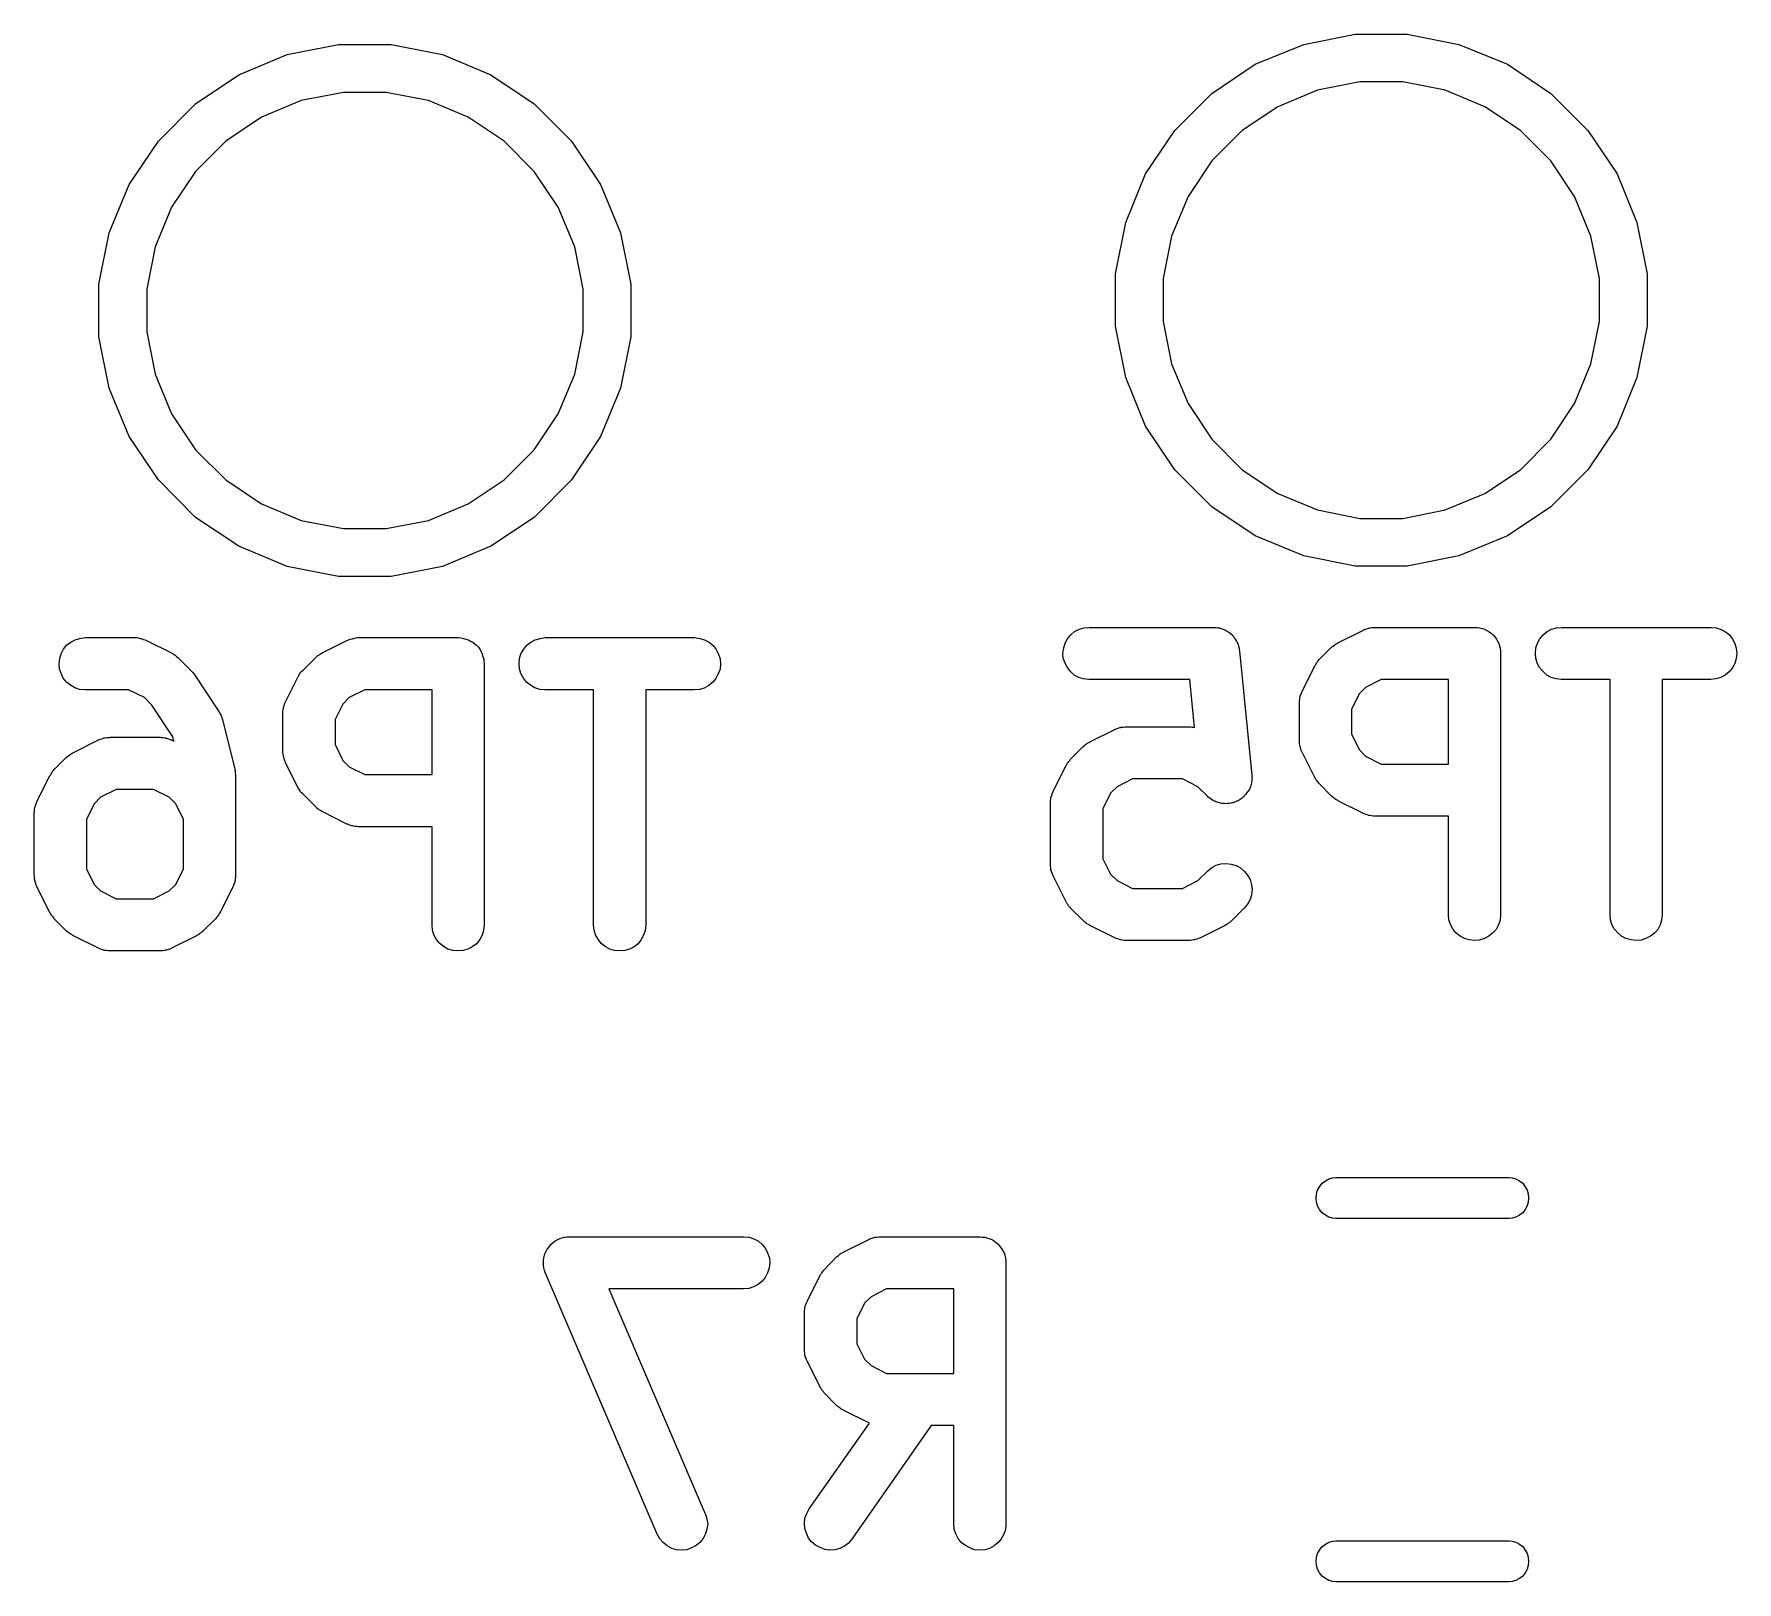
# Model space of a CAD drawing. Extents: x 99.2 to 141.2, y -118.7 to -76.
# Drawn here: x 130.233 to 135.203, y -115.15 to -110.634 of the extents above; entities that cross this region are included whole.
import ezdxf

# ---------------------------------------------------------------- set-up
doc = ezdxf.new("R2010")
doc.units = 0
doc.layers.add('BLACK', color=7, linetype='CONTINUOUS')

msp = doc.modelspace()

# ---------------------------------------------------------------- linework, layer by layer
at = {"layer": 'BLACK', "linetype": 'CONTINUOUS'}
for p, q in [((130.972, -110.694), (131.122, -110.664)), ((131.122, -110.664), (131.275, -110.664)), ((131.275, -110.664), (131.425, -110.694)), ((133.797, -110.722), (133.939, -110.664)), ((133.939, -110.664), (134.089, -110.634)), ((134.089, -110.634), (134.241, -110.634)), ((134.241, -110.634), (134.391, -110.664)), ((134.391, -110.664), (134.533, -110.722)), ((130.831, -110.753), (130.972, -110.694)), ((131.425, -110.694), (131.566, -110.753)), ((133.67, -110.807), (133.797, -110.722)), ((134.533, -110.722), (134.66, -110.807)), ((130.704, -110.838), (130.831, -110.753)), ((131.566, -110.753), (131.693, -110.838)), ((134.102, -110.773), (133.979, -110.798)), ((134.228, -110.773), (134.102, -110.773)), ((134.351, -110.798), (134.228, -110.773)), ((131.013, -110.828), (130.897, -110.876)), ((131.136, -110.804), (131.013, -110.828)), ((131.261, -110.804), (131.136, -110.804)), ((131.384, -110.828), (131.261, -110.804)), ((131.5, -110.876), (131.384, -110.828)), ((133.562, -110.915), (133.67, -110.807)), ((133.979, -110.798), (133.863, -110.846)), ((134.467, -110.846), (134.351, -110.798)), ((134.66, -110.807), (134.768, -110.915)), ((130.596, -110.946), (130.704, -110.838)), ((130.897, -110.876), (130.793, -110.946)), ((131.605, -110.946), (131.5, -110.876)), ((131.693, -110.838), (131.802, -110.946)), ((133.863, -110.846), (133.759, -110.915)), ((134.571, -110.915), (134.467, -110.846)), ((133.477, -111.042), (133.562, -110.915)), ((133.759, -110.915), (133.67, -111.004)), ((134.66, -111.004), (134.571, -110.915)), ((134.768, -110.915), (134.853, -111.042)), ((130.511, -111.073), (130.596, -110.946)), ((130.793, -110.946), (130.704, -111.035)), ((131.693, -111.035), (131.605, -110.946)), ((131.802, -110.946), (131.886, -111.073)), ((133.67, -111.004), (133.601, -111.108)), ((134.729, -111.108), (134.66, -111.004)), ((130.452, -111.214), (130.511, -111.073)), ((130.704, -111.035), (130.634, -111.139)), ((131.763, -111.139), (131.693, -111.035)), ((131.886, -111.073), (131.945, -111.214)), ((133.419, -111.184), (133.477, -111.042)), ((134.853, -111.042), (134.911, -111.184)), ((133.601, -111.108), (133.553, -111.224)), ((134.777, -111.224), (134.729, -111.108)), ((130.634, -111.139), (130.586, -111.255)), ((131.811, -111.255), (131.763, -111.139)), ((130.422, -111.364), (130.452, -111.214)), ((131.945, -111.214), (131.975, -111.364)), ((133.389, -111.334), (133.419, -111.184)), ((133.553, -111.224), (133.528, -111.347)), ((134.802, -111.347), (134.777, -111.224)), ((134.911, -111.184), (134.941, -111.334)), ((130.586, -111.255), (130.562, -111.378)), ((131.836, -111.378), (131.811, -111.255)), ((130.422, -111.517), (130.422, -111.364)), ((131.975, -111.364), (131.975, -111.517)), ((133.389, -111.486), (133.389, -111.334)), ((133.528, -111.347), (133.528, -111.473)), ((134.802, -111.473), (134.802, -111.347)), ((134.941, -111.334), (134.941, -111.486)), ((130.562, -111.378), (130.562, -111.503)), ((131.836, -111.503), (131.836, -111.378)), ((133.528, -111.473), (133.553, -111.596)), ((134.777, -111.596), (134.802, -111.473)), ((130.452, -111.667), (130.422, -111.517)), ((130.562, -111.503), (130.586, -111.626)), ((131.811, -111.626), (131.836, -111.503)), ((131.975, -111.517), (131.945, -111.667)), ((133.419, -111.636), (133.389, -111.486)), ((134.941, -111.486), (134.911, -111.636)), ((130.586, -111.626), (130.634, -111.742)), ((131.763, -111.742), (131.811, -111.626)), ((133.553, -111.596), (133.601, -111.712)), ((134.729, -111.712), (134.777, -111.596)), ((130.511, -111.808), (130.452, -111.667)), ((131.945, -111.667), (131.886, -111.808)), ((133.477, -111.778), (133.419, -111.636)), ((134.911, -111.636), (134.853, -111.778)), ((133.601, -111.712), (133.67, -111.816)), ((134.66, -111.816), (134.729, -111.712)), ((130.634, -111.742), (130.704, -111.847)), ((131.693, -111.847), (131.763, -111.742)), ((130.596, -111.935), (130.511, -111.808)), ((131.886, -111.808), (131.802, -111.935)), ((133.562, -111.905), (133.477, -111.778)), ((133.67, -111.816), (133.759, -111.905)), ((134.571, -111.905), (134.66, -111.816)), ((134.853, -111.778), (134.768, -111.905)), ((130.704, -111.847), (130.793, -111.935)), ((131.605, -111.935), (131.693, -111.847)), ((133.67, -112.013), (133.562, -111.905)), ((133.759, -111.905), (133.863, -111.974)), ((134.467, -111.974), (134.571, -111.905)), ((134.768, -111.905), (134.66, -112.013)), ((130.704, -112.044), (130.596, -111.935)), ((130.793, -111.935), (130.897, -112.005)), ((131.5, -112.005), (131.605, -111.935)), ((131.802, -111.935), (131.693, -112.044)), ((133.863, -111.974), (133.979, -112.022)), ((134.351, -112.022), (134.467, -111.974)), ((130.897, -112.005), (131.013, -112.053)), ((131.384, -112.053), (131.5, -112.005)), ((133.797, -112.098), (133.67, -112.013)), ((133.979, -112.022), (134.102, -112.047)), ((134.228, -112.047), (134.351, -112.022)), ((134.66, -112.013), (134.533, -112.098)), ((130.831, -112.128), (130.704, -112.044)), ((131.013, -112.053), (131.136, -112.077)), ((131.261, -112.077), (131.384, -112.053)), ((131.693, -112.044), (131.566, -112.128)), ((134.102, -112.047), (134.228, -112.047)), ((131.136, -112.077), (131.261, -112.077)), ((133.939, -112.156), (133.797, -112.098)), ((134.533, -112.098), (134.391, -112.156)), ((130.972, -112.187), (130.831, -112.128)), ((131.566, -112.128), (131.425, -112.187)), ((134.089, -112.186), (133.939, -112.156)), ((134.391, -112.156), (134.241, -112.186)), ((131.122, -112.217), (130.972, -112.187)), ((131.275, -112.217), (131.122, -112.217)), ((131.425, -112.187), (131.275, -112.217)), ((134.241, -112.186), (134.089, -112.186)), ((133.27, -112.377), (133.283, -112.37)), ((133.283, -112.37), (133.297, -112.366)), ((133.297, -112.366), (133.312, -112.365)), ((133.312, -112.365), (133.675, -112.365)), ((133.675, -112.365), (133.676, -112.365)), ((133.676, -112.365), (133.68, -112.365)), ((133.68, -112.365), (133.683, -112.365)), ((133.683, -112.365), (133.687, -112.366)), ((133.687, -112.366), (133.691, -112.366)), ((133.691, -112.366), (133.694, -112.367)), ((133.694, -112.367), (133.698, -112.368)), ((133.698, -112.368), (133.701, -112.369)), ((133.701, -112.369), (133.705, -112.371)), ((133.705, -112.371), (133.708, -112.372)), ((134.114, -112.372), (134.116, -112.371)), ((134.116, -112.371), (134.118, -112.37)), ((134.118, -112.37), (134.123, -112.369)), ((134.123, -112.369), (134.128, -112.367)), ((134.128, -112.367), (134.13, -112.367)), ((134.13, -112.367), (134.132, -112.366)), ((134.132, -112.366), (134.137, -112.365)), ((134.137, -112.365), (134.142, -112.365)), ((134.142, -112.365), (134.145, -112.365)), ((134.145, -112.365), (134.147, -112.365)), ((134.147, -112.365), (134.437, -112.365)), ((134.437, -112.365), (134.438, -112.365)), ((134.438, -112.365), (134.438, -112.365)), ((134.438, -112.365), (134.438, -112.365)), ((134.438, -112.365), (134.438, -112.365)), ((134.438, -112.365), (134.445, -112.365)), ((134.445, -112.365), (134.452, -112.366)), ((134.452, -112.366), (134.453, -112.366)), ((134.453, -112.366), (134.453, -112.366)), ((134.453, -112.366), (134.46, -112.368)), ((134.46, -112.368), (134.467, -112.37)), ((134.467, -112.37), (134.467, -112.371)), ((134.467, -112.371), (134.467, -112.371)), ((134.467, -112.371), (134.473, -112.374)), ((134.649, -112.377), (134.662, -112.37)), ((134.662, -112.37), (134.676, -112.366)), ((134.676, -112.366), (134.691, -112.365)), ((134.691, -112.365), (135.127, -112.365)), ((135.127, -112.365), (135.128, -112.365)), ((135.128, -112.365), (135.142, -112.366)), ((135.142, -112.366), (135.157, -112.371)), ((135.157, -112.371), (135.17, -112.378)), ((130.319, -112.429), (130.328, -112.417)), ((130.328, -112.417), (130.34, -112.408)), ((130.34, -112.408), (130.353, -112.401)), ((130.353, -112.401), (130.367, -112.397)), ((130.367, -112.397), (130.382, -112.395)), ((130.382, -112.395), (130.527, -112.395)), ((130.527, -112.395), (130.528, -112.395)), ((130.528, -112.395), (130.531, -112.395)), ((130.531, -112.395), (130.533, -112.395)), ((130.533, -112.395), (130.538, -112.396)), ((130.538, -112.396), (130.543, -112.397)), ((130.543, -112.397), (130.545, -112.397)), ((130.545, -112.397), (130.548, -112.398)), ((130.548, -112.398), (130.552, -112.4)), ((130.552, -112.4), (130.557, -112.401)), ((130.557, -112.401), (130.559, -112.402)), ((130.559, -112.402), (130.561, -112.403)), ((130.561, -112.403), (130.634, -112.439)), ((131.074, -112.439), (131.146, -112.403)), ((131.146, -112.403), (131.147, -112.403)), ((131.147, -112.403), (131.149, -112.402)), ((131.149, -112.402), (131.151, -112.401)), ((131.151, -112.401), (131.156, -112.399)), ((131.156, -112.399), (131.161, -112.398)), ((131.161, -112.398), (131.164, -112.397)), ((131.164, -112.397), (131.166, -112.397)), ((131.166, -112.397), (131.171, -112.396)), ((131.171, -112.396), (131.176, -112.395)), ((131.176, -112.395), (131.178, -112.395)), ((131.178, -112.395), (131.18, -112.395)), ((131.18, -112.395), (131.471, -112.395)), ((131.471, -112.395), (131.471, -112.395)), ((131.471, -112.395), (131.471, -112.395)), ((131.471, -112.395), (131.472, -112.395)), ((131.471, -112.395), (131.471, -112.395)), ((131.472, -112.395), (131.479, -112.396)), ((131.479, -112.396), (131.486, -112.397)), ((131.486, -112.397), (131.486, -112.397)), ((131.486, -112.397), (131.487, -112.397)), ((131.487, -112.397), (131.493, -112.399)), ((131.493, -112.399), (131.5, -112.401)), ((131.5, -112.401), (131.501, -112.401)), ((131.501, -112.401), (131.501, -112.401)), ((131.501, -112.401), (131.507, -112.405)), ((131.507, -112.405), (131.513, -112.408)), ((131.513, -112.408), (131.514, -112.408)), ((131.514, -112.408), (131.514, -112.408)), ((131.514, -112.408), (131.519, -112.413)), ((131.519, -112.413), (131.525, -112.418)), ((131.525, -112.418), (131.525, -112.418)), ((131.525, -112.418), (131.525, -112.418)), ((131.525, -112.418), (131.53, -112.423)), ((131.662, -112.429), (131.671, -112.417)), ((131.671, -112.417), (131.683, -112.408)), ((131.683, -112.408), (131.696, -112.401)), ((131.696, -112.401), (131.71, -112.397)), ((131.71, -112.397), (131.725, -112.395)), ((131.725, -112.395), (132.16, -112.395)), ((132.16, -112.395), (132.161, -112.395)), ((132.161, -112.395), (132.176, -112.397)), ((132.176, -112.397), (132.19, -112.401)), ((132.19, -112.401), (132.203, -112.408)), ((132.203, -112.408), (132.215, -112.418)), ((132.215, -112.418), (132.224, -112.43)), ((133.238, -112.425), (133.242, -112.411)), ((133.242, -112.411), (133.249, -112.398)), ((133.249, -112.398), (133.259, -112.387)), ((133.259, -112.387), (133.27, -112.377)), ((133.708, -112.372), (133.711, -112.374)), ((133.711, -112.374), (133.715, -112.376)), ((133.715, -112.376), (133.718, -112.378)), ((133.718, -112.378), (133.721, -112.38)), ((133.721, -112.38), (133.724, -112.382)), ((133.724, -112.382), (133.726, -112.385)), ((133.726, -112.385), (133.73, -112.387)), ((133.73, -112.387), (133.732, -112.39)), ((133.732, -112.39), (133.734, -112.392)), ((133.734, -112.392), (133.736, -112.396)), ((133.736, -112.396), (133.739, -112.399)), ((133.739, -112.399), (133.74, -112.402)), ((133.74, -112.402), (133.742, -112.405)), ((133.742, -112.405), (133.744, -112.409)), ((133.744, -112.409), (133.746, -112.412)), ((133.746, -112.412), (133.747, -112.415)), ((133.747, -112.415), (133.748, -112.419)), ((133.748, -112.419), (133.749, -112.423)), ((134.021, -112.422), (134.025, -112.42)), ((134.025, -112.42), (134.028, -112.417)), ((134.028, -112.417), (134.03, -112.415)), ((134.03, -112.415), (134.033, -112.413)), ((134.033, -112.413), (134.037, -112.411)), ((134.037, -112.411), (134.04, -112.409)), ((134.04, -112.409), (134.113, -112.373)), ((134.113, -112.373), (134.114, -112.372)), ((134.473, -112.374), (134.48, -112.378)), ((134.48, -112.378), (134.48, -112.378)), ((134.48, -112.378), (134.48, -112.378)), ((134.48, -112.378), (134.486, -112.382)), ((134.486, -112.382), (134.491, -112.387)), ((134.491, -112.387), (134.491, -112.387)), ((134.491, -112.387), (134.492, -112.387)), ((134.492, -112.387), (134.496, -112.393)), ((134.496, -112.393), (134.501, -112.399)), ((134.501, -112.399), (134.501, -112.399)), ((134.501, -112.399), (134.501, -112.399)), ((134.501, -112.399), (134.504, -112.405)), ((134.504, -112.405), (134.508, -112.412)), ((134.508, -112.412), (134.508, -112.412)), ((134.508, -112.412), (134.508, -112.412)), ((134.508, -112.412), (134.51, -112.419)), ((134.51, -112.419), (134.512, -112.426)), ((134.616, -112.425), (134.621, -112.411)), ((134.621, -112.411), (134.628, -112.398)), ((134.628, -112.398), (134.637, -112.387)), ((134.637, -112.387), (134.649, -112.377)), ((135.17, -112.378), (135.181, -112.387)), ((135.181, -112.387), (135.19, -112.399)), ((135.19, -112.399), (135.197, -112.412)), ((135.197, -112.412), (135.201, -112.426)), ((130.306, -112.471), (130.308, -112.456)), ((130.307, -112.486), (130.306, -112.471)), ((130.308, -112.456), (130.312, -112.442)), ((130.312, -112.442), (130.319, -112.429)), ((130.634, -112.439), (130.635, -112.44)), ((130.635, -112.44), (130.639, -112.442)), ((130.639, -112.442), (130.642, -112.444)), ((130.642, -112.444), (130.645, -112.446)), ((130.645, -112.446), (130.647, -112.448)), ((130.647, -112.448), (130.65, -112.451)), ((130.65, -112.451), (130.654, -112.454)), ((130.654, -112.454), (130.69, -112.49)), ((131.018, -112.49), (131.054, -112.454)), ((131.054, -112.454), (131.055, -112.453)), ((131.055, -112.453), (131.058, -112.45)), ((131.058, -112.45), (131.061, -112.447)), ((131.061, -112.447), (131.064, -112.446)), ((131.064, -112.446), (131.066, -112.444)), ((131.066, -112.444), (131.07, -112.442)), ((131.07, -112.442), (131.074, -112.439)), ((131.53, -112.423), (131.534, -112.429)), ((131.534, -112.429), (131.534, -112.429)), ((131.534, -112.429), (131.535, -112.43)), ((131.535, -112.43), (131.538, -112.436)), ((131.538, -112.436), (131.541, -112.442)), ((131.541, -112.442), (131.541, -112.443)), ((131.541, -112.443), (131.541, -112.443)), ((131.541, -112.443), (131.543, -112.45)), ((131.543, -112.45), (131.545, -112.456)), ((131.545, -112.456), (131.546, -112.457)), ((131.546, -112.457), (131.546, -112.457)), ((131.546, -112.457), (131.546, -112.464)), ((131.546, -112.464), (131.547, -112.471)), ((131.547, -112.471), (131.547, -113.233)), ((131.649, -112.471), (131.65, -112.456)), ((131.65, -112.486), (131.649, -112.471)), ((131.65, -112.456), (131.654, -112.442)), ((131.654, -112.442), (131.662, -112.429)), ((132.224, -112.43), (132.231, -112.443)), ((132.231, -112.443), (132.235, -112.457)), ((132.235, -112.457), (132.236, -112.472)), ((133.236, -112.44), (133.238, -112.425)), ((133.237, -112.455), (133.236, -112.44)), ((133.242, -112.469), (133.237, -112.455)), ((133.249, -112.482), (133.242, -112.469)), ((133.749, -112.423), (133.75, -112.426)), ((133.75, -112.426), (133.75, -112.43)), ((133.75, -112.43), (133.751, -112.433)), ((133.751, -112.433), (133.787, -112.796)), ((133.973, -112.475), (133.975, -112.471)), ((133.975, -112.471), (133.977, -112.468)), ((133.977, -112.468), (133.978, -112.466)), ((133.978, -112.466), (133.981, -112.463)), ((133.981, -112.463), (133.984, -112.459)), ((133.984, -112.459), (134.02, -112.423)), ((134.02, -112.423), (134.021, -112.422)), ((134.512, -112.426), (134.512, -112.426)), ((134.512, -112.426), (134.512, -112.426)), ((134.512, -112.426), (134.513, -112.434)), ((134.513, -112.434), (134.513, -112.441)), ((134.513, -112.441), (134.513, -113.203)), ((134.615, -112.44), (134.616, -112.425)), ((134.616, -112.455), (134.615, -112.44)), ((134.62, -112.469), (134.616, -112.455)), ((134.627, -112.482), (134.62, -112.469)), ((135.197, -112.47), (135.19, -112.483)), ((135.201, -112.456), (135.197, -112.47)), ((135.201, -112.426), (135.203, -112.441)), ((135.203, -112.441), (135.201, -112.456)), ((130.312, -112.5), (130.307, -112.486)), ((130.318, -112.513), (130.312, -112.5)), ((130.328, -112.525), (130.318, -112.513)), ((130.69, -112.49), (130.69, -112.49)), ((130.69, -112.49), (130.69, -112.49)), ((130.69, -112.49), (130.69, -112.49)), ((130.69, -112.49), (130.691, -112.491)), ((130.691, -112.491), (130.695, -112.496)), ((130.695, -112.496), (130.7, -112.502)), ((130.7, -112.502), (130.772, -112.61)), ((130.967, -112.582), (131.003, -112.51)), ((131.003, -112.51), (131.004, -112.509)), ((131.004, -112.509), (131.006, -112.505)), ((131.006, -112.505), (131.008, -112.501)), ((131.008, -112.501), (131.01, -112.499)), ((131.01, -112.499), (131.012, -112.496)), ((131.012, -112.496), (131.015, -112.493)), ((131.015, -112.493), (131.018, -112.49)), ((131.654, -112.5), (131.65, -112.486)), ((131.661, -112.513), (131.654, -112.5)), ((131.67, -112.525), (131.661, -112.513)), ((132.223, -112.514), (132.214, -112.525)), ((132.23, -112.501), (132.223, -112.514)), ((132.235, -112.487), (132.23, -112.501)), ((132.236, -112.472), (132.235, -112.487)), ((133.258, -112.494), (133.249, -112.482)), ((133.269, -112.504), (133.258, -112.494)), ((133.282, -112.511), (133.269, -112.504)), ((133.296, -112.515), (133.282, -112.511)), ((133.311, -112.517), (133.296, -112.515)), ((133.312, -112.517), (133.311, -112.517)), ((133.606, -112.517), (133.312, -112.517)), ((133.62, -112.657), (133.606, -112.517)), ((133.934, -112.552), (133.97, -112.479)), ((133.97, -112.478), (133.973, -112.475)), ((133.97, -112.479), (133.97, -112.478)), ((134.165, -112.517), (134.119, -112.54)), ((134.361, -112.517), (134.165, -112.517)), ((134.361, -112.764), (134.361, -112.517)), ((134.637, -112.494), (134.627, -112.482)), ((134.648, -112.504), (134.637, -112.494)), ((134.661, -112.511), (134.648, -112.504)), ((134.675, -112.515), (134.661, -112.511)), ((134.69, -112.517), (134.675, -112.515)), ((134.691, -112.517), (134.69, -112.517)), ((134.833, -112.517), (134.691, -112.517)), ((134.833, -113.203), (134.833, -112.517)), ((135.127, -112.517), (134.985, -112.517)), ((134.985, -112.517), (134.985, -113.203)), ((135.141, -112.515), (135.127, -112.517)), ((135.156, -112.511), (135.141, -112.515)), ((135.169, -112.504), (135.156, -112.511)), ((135.18, -112.495), (135.169, -112.504)), ((135.19, -112.483), (135.18, -112.495)), ((130.339, -112.534), (130.328, -112.525)), ((130.352, -112.541), (130.339, -112.534)), ((130.366, -112.546), (130.352, -112.541)), ((130.381, -112.547), (130.366, -112.546)), ((130.382, -112.547), (130.381, -112.547)), ((130.509, -112.547), (130.382, -112.547)), ((130.555, -112.57), (130.509, -112.547)), ((130.577, -112.592), (130.555, -112.57)), ((131.153, -112.57), (131.134, -112.589)), ((131.198, -112.547), (131.153, -112.57)), ((131.395, -112.547), (131.198, -112.547)), ((131.395, -112.794), (131.395, -112.547)), ((131.682, -112.534), (131.67, -112.525)), ((131.695, -112.541), (131.682, -112.534)), ((131.709, -112.546), (131.695, -112.541)), ((131.724, -112.547), (131.709, -112.546)), ((131.725, -112.547), (131.724, -112.547)), ((131.866, -112.547), (131.725, -112.547)), ((131.866, -113.233), (131.866, -112.547)), ((132.16, -112.547), (132.019, -112.547)), ((132.019, -112.547), (132.019, -113.233)), ((132.175, -112.546), (132.16, -112.547)), ((132.189, -112.542), (132.175, -112.546)), ((132.202, -112.535), (132.189, -112.542)), ((132.214, -112.525), (132.202, -112.535)), ((133.927, -112.57), (133.928, -112.568)), ((133.927, -112.575), (133.927, -112.57)), ((133.928, -112.566), (133.93, -112.561)), ((133.928, -112.568), (133.928, -112.566)), ((133.93, -112.561), (133.932, -112.556)), ((133.932, -112.556), (133.933, -112.554)), ((133.933, -112.554), (133.934, -112.552)), ((134.101, -112.558), (134.078, -112.604)), ((134.119, -112.54), (134.101, -112.558)), ((130.638, -112.684), (130.577, -112.592)), ((130.772, -112.61), (130.773, -112.611)), ((130.773, -112.611), (130.775, -112.616)), ((130.775, -112.616), (130.778, -112.62)), ((130.778, -112.62), (130.778, -112.622)), ((130.959, -112.611), (130.96, -112.606)), ((130.959, -112.613), (130.959, -112.611)), ((130.959, -112.615), (130.959, -112.613)), ((130.959, -112.616), (130.959, -112.615)), ((130.959, -112.725), (130.959, -112.616)), ((130.96, -112.606), (130.961, -112.601)), ((130.961, -112.598), (130.962, -112.596)), ((130.961, -112.601), (130.961, -112.598)), ((130.962, -112.596), (130.964, -112.591)), ((130.964, -112.591), (130.965, -112.586)), ((130.965, -112.586), (130.966, -112.584)), ((130.966, -112.584), (130.967, -112.582)), ((131.134, -112.589), (131.112, -112.634)), ((133.926, -112.58), (133.927, -112.575)), ((133.926, -112.583), (133.926, -112.58)), ((133.926, -112.585), (133.926, -112.583)), ((133.926, -112.586), (133.926, -112.585)), ((133.926, -112.695), (133.926, -112.586)), ((134.078, -112.604), (134.078, -112.677)), ((130.778, -112.622), (130.78, -112.625)), ((130.78, -112.625), (130.781, -112.629)), ((130.781, -112.629), (130.783, -112.634)), ((130.783, -112.634), (130.819, -112.779)), ((131.112, -112.634), (131.112, -112.707)), ((133.314, -112.699), (133.387, -112.663)), ((133.387, -112.663), (133.388, -112.662)), ((133.388, -112.662), (133.39, -112.662)), ((133.39, -112.662), (133.392, -112.661)), ((133.392, -112.661), (133.397, -112.659)), ((133.397, -112.659), (133.402, -112.657)), ((133.402, -112.657), (133.404, -112.657)), ((133.404, -112.657), (133.406, -112.656)), ((133.406, -112.656), (133.412, -112.656)), ((133.412, -112.656), (133.417, -112.655)), ((133.417, -112.655), (133.419, -112.655)), ((133.419, -112.655), (133.421, -112.655)), ((133.421, -112.655), (133.603, -112.655)), ((133.603, -112.655), (133.604, -112.655)), ((133.604, -112.655), (133.606, -112.655)), ((133.606, -112.655), (133.608, -112.655)), ((133.608, -112.655), (133.613, -112.656)), ((133.613, -112.656), (133.618, -112.656)), ((133.618, -112.656), (133.62, -112.657)), ((130.348, -112.73), (130.421, -112.693)), ((130.421, -112.693), (130.422, -112.693)), ((130.422, -112.693), (130.424, -112.692)), ((130.424, -112.692), (130.426, -112.691)), ((130.426, -112.691), (130.431, -112.69)), ((130.431, -112.69), (130.436, -112.688)), ((130.436, -112.688), (130.438, -112.687)), ((130.438, -112.687), (130.44, -112.687)), ((130.44, -112.687), (130.445, -112.686)), ((130.445, -112.686), (130.45, -112.686)), ((130.45, -112.686), (130.453, -112.686)), ((130.453, -112.686), (130.455, -112.685)), ((130.455, -112.685), (130.6, -112.685)), ((130.6, -112.685), (130.601, -112.685)), ((130.601, -112.685), (130.603, -112.686)), ((130.603, -112.686), (130.605, -112.686)), ((130.605, -112.686), (130.611, -112.686)), ((130.611, -112.686), (130.616, -112.687)), ((130.616, -112.687), (130.618, -112.688)), ((130.618, -112.688), (130.62, -112.688)), ((130.62, -112.688), (130.625, -112.69)), ((130.625, -112.69), (130.63, -112.692)), ((130.63, -112.692), (130.632, -112.693)), ((130.632, -112.693), (130.634, -112.693)), ((130.634, -112.693), (130.641, -112.697)), ((130.641, -112.697), (130.638, -112.684)), ((131.112, -112.707), (131.134, -112.753)), ((133.258, -112.75), (133.295, -112.713)), ((133.295, -112.713), (133.299, -112.71)), ((133.295, -112.713), (133.295, -112.713)), ((133.299, -112.71), (133.302, -112.707)), ((133.302, -112.707), (133.305, -112.705)), ((133.305, -112.705), (133.307, -112.703)), ((133.307, -112.703), (133.311, -112.701)), ((133.311, -112.701), (133.314, -112.699)), ((133.926, -112.697), (133.926, -112.695)), ((133.926, -112.699), (133.926, -112.697)), ((133.926, -112.704), (133.926, -112.699)), ((133.927, -112.71), (133.926, -112.704)), ((133.928, -112.712), (133.927, -112.71)), ((133.928, -112.714), (133.928, -112.712)), ((133.93, -112.719), (133.928, -112.714)), ((133.931, -112.724), (133.93, -112.719)), ((134.078, -112.677), (134.101, -112.722)), ((130.292, -112.78), (130.328, -112.744)), ((130.328, -112.744), (130.329, -112.743)), ((130.329, -112.743), (130.332, -112.741)), ((130.332, -112.741), (130.336, -112.738)), ((130.336, -112.738), (130.338, -112.736)), ((130.338, -112.736), (130.341, -112.734)), ((130.341, -112.734), (130.344, -112.732)), ((130.344, -112.732), (130.348, -112.73)), ((130.959, -112.728), (130.959, -112.725)), ((130.959, -112.73), (130.959, -112.728)), ((130.96, -112.735), (130.959, -112.73)), ((130.961, -112.74), (130.96, -112.735)), ((130.961, -112.742), (130.961, -112.74)), ((130.962, -112.744), (130.961, -112.742)), ((130.963, -112.749), (130.962, -112.744)), ((130.965, -112.754), (130.963, -112.749)), ((130.966, -112.756), (130.965, -112.754)), ((130.967, -112.758), (130.966, -112.756)), ((130.967, -112.759), (130.967, -112.758)), ((131.003, -112.832), (130.967, -112.759)), ((131.134, -112.753), (131.153, -112.772)), ((133.208, -112.842), (133.244, -112.769)), ((133.244, -112.769), (133.245, -112.769)), ((133.245, -112.769), (133.247, -112.765)), ((133.247, -112.765), (133.249, -112.761)), ((133.249, -112.761), (133.251, -112.759)), ((133.251, -112.759), (133.253, -112.756)), ((133.253, -112.756), (133.256, -112.753)), ((133.256, -112.753), (133.258, -112.75)), ((133.932, -112.726), (133.931, -112.724)), ((133.933, -112.728), (133.932, -112.726)), ((133.934, -112.729), (133.933, -112.728)), ((133.97, -112.801), (133.934, -112.729)), ((134.101, -112.722), (134.119, -112.741)), ((134.119, -112.741), (134.165, -112.764)), ((134.165, -112.764), (134.361, -112.764)), ((130.241, -112.873), (130.278, -112.8)), ((130.278, -112.799), (130.281, -112.796)), ((130.278, -112.8), (130.278, -112.799)), ((130.281, -112.796), (130.283, -112.792)), ((130.283, -112.792), (130.285, -112.789)), ((130.285, -112.789), (130.286, -112.787)), ((130.286, -112.787), (130.289, -112.784)), ((130.289, -112.784), (130.292, -112.78)), ((130.819, -112.779), (130.819, -112.78)), ((130.819, -112.78), (130.819, -112.782)), ((130.819, -112.782), (130.82, -112.783)), ((130.82, -112.783), (130.82, -112.789)), ((130.82, -112.789), (130.821, -112.795)), ((130.821, -112.795), (130.821, -112.797)), ((130.821, -112.797), (130.821, -112.798)), ((130.821, -112.798), (130.821, -113.088)), ((131.153, -112.772), (131.198, -112.794)), ((131.198, -112.794), (131.395, -112.794)), ((133.439, -112.807), (133.394, -112.83)), ((133.585, -112.807), (133.439, -112.807)), ((133.63, -112.83), (133.585, -112.807)), ((133.787, -112.812), (133.786, -112.816)), ((133.786, -112.816), (133.786, -112.819)), ((133.787, -112.796), (133.787, -112.797)), ((133.787, -112.797), (133.787, -112.801)), ((133.787, -112.801), (133.788, -112.804)), ((133.788, -112.804), (133.787, -112.808)), ((133.787, -112.808), (133.787, -112.812)), ((133.972, -112.805), (133.97, -112.801)), ((133.974, -112.809), (133.972, -112.805)), ((133.976, -112.811), (133.974, -112.809)), ((133.978, -112.814), (133.976, -112.811)), ((133.981, -112.817), (133.978, -112.814)), ((133.983, -112.82), (133.981, -112.817)), ((130.427, -112.86), (130.409, -112.879)), ((130.473, -112.838), (130.427, -112.86)), ((130.582, -112.838), (130.473, -112.838)), ((130.627, -112.86), (130.582, -112.838)), ((130.646, -112.879), (130.627, -112.86)), ((131.006, -112.836), (131.003, -112.832)), ((131.008, -112.839), (131.006, -112.836)), ((131.01, -112.842), (131.008, -112.839)), ((131.011, -112.845), (131.01, -112.842)), ((131.014, -112.848), (131.011, -112.845)), ((131.017, -112.851), (131.014, -112.848)), ((131.018, -112.852), (131.017, -112.851)), ((131.054, -112.888), (131.018, -112.852)), ((133.2, -112.871), (133.201, -112.865)), ((133.201, -112.86), (133.202, -112.858)), ((133.201, -112.865), (133.201, -112.86)), ((133.202, -112.858), (133.203, -112.856)), ((133.203, -112.856), (133.204, -112.851)), ((133.204, -112.851), (133.206, -112.846)), ((133.206, -112.846), (133.207, -112.844)), ((133.207, -112.844), (133.208, -112.842)), ((133.375, -112.849), (133.352, -112.894)), ((133.394, -112.83), (133.375, -112.849)), ((133.658, -112.857), (133.63, -112.83)), ((133.66, -112.86), (133.658, -112.857)), ((133.663, -112.862), (133.66, -112.86)), ((133.666, -112.864), (133.663, -112.862)), ((133.669, -112.867), (133.666, -112.864)), ((133.672, -112.869), (133.669, -112.867)), ((133.753, -112.867), (133.75, -112.869)), ((133.756, -112.865), (133.753, -112.867)), ((133.759, -112.863), (133.756, -112.865)), ((133.762, -112.86), (133.759, -112.863)), ((133.765, -112.858), (133.762, -112.86)), ((133.767, -112.855), (133.765, -112.858)), ((133.77, -112.852), (133.767, -112.855)), ((133.772, -112.849), (133.77, -112.852)), ((133.774, -112.846), (133.772, -112.849)), ((133.776, -112.843), (133.774, -112.846)), ((133.778, -112.84), (133.776, -112.843)), ((133.78, -112.837), (133.778, -112.84)), ((133.782, -112.833), (133.78, -112.837)), ((133.783, -112.83), (133.782, -112.833)), ((133.784, -112.826), (133.783, -112.83)), ((133.785, -112.823), (133.784, -112.826)), ((133.786, -112.819), (133.785, -112.823)), ((133.984, -112.821), (133.983, -112.82)), ((134.02, -112.857), (133.984, -112.821)), ((134.024, -112.86), (134.02, -112.857)), ((134.027, -112.863), (134.024, -112.86)), ((134.029, -112.865), (134.027, -112.863)), ((134.032, -112.867), (134.029, -112.865)), ((134.036, -112.869), (134.032, -112.867)), ((130.233, -112.906), (130.234, -112.903)), ((130.233, -112.907), (130.233, -112.906)), ((130.233, -113.088), (130.233, -112.907)), ((130.234, -112.896), (130.235, -112.891)), ((130.234, -112.901), (130.234, -112.896)), ((130.234, -112.903), (130.234, -112.901)), ((130.235, -112.891), (130.236, -112.889)), ((130.236, -112.887), (130.238, -112.882)), ((130.236, -112.889), (130.236, -112.887)), ((130.238, -112.882), (130.24, -112.877)), ((130.24, -112.877), (130.241, -112.875)), ((130.241, -112.875), (130.241, -112.873)), ((130.409, -112.879), (130.386, -112.925)), ((130.669, -112.925), (130.646, -112.879)), ((131.057, -112.891), (131.054, -112.888)), ((131.06, -112.894), (131.057, -112.891)), ((131.063, -112.895), (131.06, -112.894)), ((131.065, -112.897), (131.063, -112.895)), ((131.069, -112.899), (131.065, -112.897)), ((131.073, -112.902), (131.069, -112.899)), ((131.074, -112.902), (131.073, -112.902)), ((131.146, -112.939), (131.074, -112.902)), ((133.2, -112.873), (133.2, -112.871)), ((133.2, -112.875), (133.2, -112.873)), ((133.2, -112.876), (133.2, -112.875)), ((133.2, -113.058), (133.2, -112.876)), ((133.352, -112.894), (133.352, -113.04)), ((133.675, -112.871), (133.672, -112.869)), ((133.679, -112.872), (133.675, -112.871)), ((133.682, -112.874), (133.679, -112.872)), ((133.686, -112.875), (133.682, -112.874)), ((133.689, -112.876), (133.686, -112.875)), ((133.693, -112.877), (133.689, -112.876)), ((133.696, -112.878), (133.693, -112.877)), ((133.7, -112.879), (133.696, -112.878)), ((133.704, -112.879), (133.7, -112.879)), ((133.707, -112.879), (133.704, -112.879)), ((133.711, -112.88), (133.707, -112.879)), ((133.715, -112.879), (133.711, -112.88)), ((133.718, -112.879), (133.715, -112.879)), ((133.722, -112.879), (133.718, -112.879)), ((133.726, -112.878), (133.722, -112.879)), ((133.729, -112.877), (133.726, -112.878)), ((133.733, -112.877), (133.729, -112.877)), ((133.737, -112.875), (133.733, -112.877)), ((133.74, -112.874), (133.737, -112.875)), ((133.743, -112.872), (133.74, -112.874)), ((133.747, -112.871), (133.743, -112.872)), ((133.75, -112.869), (133.747, -112.871)), ((134.039, -112.871), (134.036, -112.869)), ((134.04, -112.872), (134.039, -112.871)), ((134.113, -112.908), (134.04, -112.872)), ((134.115, -112.909), (134.113, -112.908)), ((134.117, -112.91), (134.115, -112.909)), ((134.122, -112.911), (134.117, -112.91)), ((134.127, -112.913), (134.122, -112.911)), ((134.129, -112.914), (134.127, -112.913)), ((134.131, -112.914), (134.129, -112.914)), ((134.136, -112.915), (134.131, -112.914)), ((134.141, -112.916), (134.136, -112.915)), ((134.144, -112.916), (134.141, -112.916)), ((134.146, -112.916), (134.144, -112.916)), ((134.147, -112.916), (134.146, -112.916)), ((134.361, -112.916), (134.147, -112.916)), ((134.361, -113.203), (134.361, -112.916)), ((130.386, -112.925), (130.386, -113.07)), ((130.669, -113.07), (130.669, -112.925)), ((131.148, -112.939), (131.146, -112.939)), ((131.15, -112.94), (131.148, -112.939)), ((131.155, -112.942), (131.15, -112.94)), ((131.16, -112.944), (131.155, -112.942)), ((131.162, -112.944), (131.16, -112.944)), ((131.165, -112.945), (131.162, -112.944)), ((131.17, -112.946), (131.165, -112.945)), ((131.175, -112.946), (131.17, -112.946)), ((131.177, -112.946), (131.175, -112.946)), ((131.179, -112.947), (131.177, -112.946)), ((131.18, -112.947), (131.179, -112.947)), ((131.395, -112.947), (131.18, -112.947)), ((131.395, -113.233), (131.395, -112.947)), ((133.2, -113.06), (133.2, -113.058)), ((133.2, -113.062), (133.2, -113.06)), ((133.201, -113.067), (133.2, -113.062)), ((133.201, -113.072), (133.201, -113.067)), ((133.352, -113.04), (133.375, -113.085)), ((133.658, -113.076), (133.67, -113.066)), ((133.67, -113.066), (133.683, -113.059)), ((133.683, -113.059), (133.697, -113.055)), ((133.697, -113.055), (133.712, -113.054)), ((133.712, -113.054), (133.727, -113.056)), ((133.727, -113.056), (133.741, -113.06)), ((133.741, -113.06), (133.754, -113.067)), ((133.754, -113.067), (133.766, -113.077)), ((130.234, -113.09), (130.233, -113.088)), ((130.234, -113.093), (130.234, -113.09)), ((130.234, -113.098), (130.234, -113.093)), ((130.235, -113.103), (130.234, -113.098)), ((130.236, -113.105), (130.235, -113.103)), ((130.236, -113.107), (130.236, -113.105)), ((130.238, -113.112), (130.236, -113.107)), ((130.239, -113.117), (130.238, -113.112)), ((130.24, -113.119), (130.239, -113.117)), ((130.386, -113.07), (130.409, -113.116)), ((130.409, -113.116), (130.427, -113.134)), ((130.627, -113.134), (130.646, -113.116)), ((130.646, -113.116), (130.669, -113.07)), ((130.817, -113.113), (130.815, -113.118)), ((130.819, -113.108), (130.817, -113.113)), ((130.82, -113.104), (130.819, -113.106)), ((130.819, -113.106), (130.819, -113.108)), ((130.821, -113.094), (130.82, -113.099)), ((130.82, -113.099), (130.82, -113.104)), ((130.821, -113.088), (130.821, -113.089)), ((130.821, -113.089), (130.821, -113.091)), ((130.821, -113.091), (130.821, -113.094)), ((133.202, -113.075), (133.201, -113.072)), ((133.202, -113.077), (133.202, -113.075)), ((133.204, -113.082), (133.202, -113.077)), ((133.206, -113.087), (133.204, -113.082)), ((133.207, -113.089), (133.206, -113.087)), ((133.207, -113.091), (133.207, -113.089)), ((133.208, -113.092), (133.207, -113.091)), ((133.244, -113.164), (133.208, -113.092)), ((133.375, -113.085), (133.394, -113.104)), ((133.394, -113.104), (133.439, -113.127)), ((133.585, -113.127), (133.63, -113.104)), ((133.63, -113.104), (133.658, -113.076)), ((133.658, -113.076), (133.658, -113.076)), ((133.766, -113.077), (133.775, -113.088)), ((133.775, -113.088), (133.782, -113.101)), ((133.782, -113.101), (133.786, -113.116)), ((133.786, -113.116), (133.788, -113.13)), ((130.241, -113.121), (130.24, -113.119)), ((130.241, -113.122), (130.241, -113.121)), ((130.278, -113.195), (130.241, -113.122)), ((130.427, -113.134), (130.473, -113.157)), ((130.473, -113.157), (130.582, -113.157)), ((130.582, -113.157), (130.627, -113.134)), ((130.813, -113.122), (130.777, -113.195)), ((130.814, -113.12), (130.813, -113.122)), ((130.815, -113.118), (130.814, -113.12)), ((133.246, -113.168), (133.244, -113.164)), ((133.439, -113.127), (133.585, -113.127)), ((133.782, -113.159), (133.775, -113.173)), ((133.786, -113.145), (133.782, -113.159)), ((133.788, -113.13), (133.786, -113.145)), ((130.28, -113.198), (130.278, -113.195)), ((130.282, -113.202), (130.28, -113.198)), ((130.284, -113.205), (130.282, -113.202)), ((130.286, -113.207), (130.284, -113.205)), ((130.289, -113.21), (130.286, -113.207)), ((130.291, -113.214), (130.289, -113.21)), ((130.292, -113.215), (130.291, -113.214)), ((130.328, -113.251), (130.292, -113.215)), ((130.763, -113.215), (130.726, -113.251)), ((130.765, -113.211), (130.763, -113.215)), ((130.768, -113.208), (130.765, -113.211)), ((130.77, -113.206), (130.768, -113.208)), ((130.772, -113.203), (130.77, -113.206)), ((130.774, -113.199), (130.772, -113.203)), ((130.776, -113.196), (130.774, -113.199)), ((130.777, -113.195), (130.776, -113.196)), ((133.248, -113.172), (133.246, -113.168)), ((133.25, -113.174), (133.248, -113.172)), ((133.252, -113.177), (133.25, -113.174)), ((133.255, -113.18), (133.252, -113.177)), ((133.258, -113.183), (133.255, -113.18)), ((133.258, -113.184), (133.258, -113.183)), ((133.295, -113.22), (133.258, -113.184)), ((133.765, -113.184), (133.729, -113.22)), ((133.775, -113.173), (133.765, -113.184)), ((134.362, -113.218), (134.361, -113.203)), ((134.513, -113.204), (134.512, -113.219)), ((134.513, -113.203), (134.513, -113.204)), ((134.834, -113.218), (134.833, -113.203)), ((134.985, -113.204), (134.983, -113.219)), ((134.985, -113.203), (134.985, -113.204)), ((130.332, -113.254), (130.328, -113.251)), ((130.335, -113.257), (130.332, -113.254)), ((130.337, -113.258), (130.335, -113.257)), ((130.34, -113.26), (130.337, -113.258)), ((130.344, -113.262), (130.34, -113.26)), ((130.347, -113.265), (130.344, -113.262)), ((130.348, -113.265), (130.347, -113.265)), ((130.421, -113.301), (130.348, -113.265)), ((130.707, -113.265), (130.634, -113.301)), ((130.71, -113.263), (130.707, -113.265)), ((130.714, -113.261), (130.71, -113.263)), ((130.716, -113.259), (130.714, -113.261)), ((130.719, -113.257), (130.716, -113.259)), ((130.722, -113.254), (130.719, -113.257)), ((130.726, -113.252), (130.722, -113.254)), ((130.726, -113.251), (130.726, -113.252)), ((131.396, -113.248), (131.395, -113.233)), ((131.4, -113.262), (131.396, -113.248)), ((131.407, -113.275), (131.4, -113.262)), ((131.541, -113.263), (131.534, -113.276)), ((131.545, -113.249), (131.541, -113.263)), ((131.547, -113.234), (131.545, -113.249)), ((131.547, -113.233), (131.547, -113.234)), ((131.868, -113.248), (131.866, -113.233)), ((131.872, -113.262), (131.868, -113.248)), ((131.879, -113.275), (131.872, -113.262)), ((132.012, -113.263), (132.005, -113.276)), ((132.017, -113.249), (132.012, -113.263)), ((132.019, -113.234), (132.017, -113.249)), ((132.019, -113.233), (132.019, -113.234)), ((133.298, -113.223), (133.295, -113.22)), ((133.301, -113.226), (133.298, -113.223)), ((133.304, -113.228), (133.301, -113.226)), ((133.306, -113.23), (133.304, -113.228)), ((133.31, -113.232), (133.306, -113.23)), ((133.314, -113.234), (133.31, -113.232)), ((133.314, -113.235), (133.314, -113.234)), ((133.387, -113.271), (133.314, -113.235)), ((133.709, -113.235), (133.637, -113.271)), ((133.713, -113.232), (133.709, -113.235)), ((133.717, -113.23), (133.713, -113.232)), ((133.719, -113.228), (133.717, -113.23)), ((133.722, -113.227), (133.719, -113.228)), ((133.725, -113.224), (133.722, -113.227)), ((133.728, -113.221), (133.725, -113.224)), ((133.729, -113.22), (133.728, -113.221)), ((134.367, -113.232), (134.362, -113.218)), ((134.374, -113.245), (134.367, -113.232)), ((134.383, -113.256), (134.374, -113.245)), ((134.395, -113.266), (134.383, -113.256)), ((134.408, -113.273), (134.395, -113.266)), ((134.479, -113.266), (134.466, -113.273)), ((134.49, -113.257), (134.479, -113.266)), ((134.5, -113.246), (134.49, -113.257)), ((134.507, -113.233), (134.5, -113.246)), ((134.512, -113.219), (134.507, -113.233)), ((134.838, -113.232), (134.834, -113.218)), ((134.845, -113.245), (134.838, -113.232)), ((134.855, -113.256), (134.845, -113.245)), ((134.866, -113.266), (134.855, -113.256)), ((134.879, -113.273), (134.866, -113.266)), ((134.951, -113.266), (134.937, -113.273)), ((134.962, -113.257), (134.951, -113.266)), ((134.972, -113.246), (134.962, -113.257)), ((134.979, -113.233), (134.972, -113.246)), ((134.983, -113.219), (134.979, -113.233)), ((130.423, -113.302), (130.421, -113.301)), ((130.425, -113.303), (130.423, -113.302)), ((130.43, -113.305), (130.425, -113.303)), ((130.435, -113.307), (130.43, -113.305)), ((130.437, -113.307), (130.435, -113.307)), ((130.439, -113.308), (130.437, -113.307)), ((130.444, -113.308), (130.439, -113.308)), ((130.449, -113.309), (130.444, -113.308)), ((130.451, -113.309), (130.449, -113.309)), ((130.454, -113.309), (130.451, -113.309)), ((130.455, -113.309), (130.454, -113.309)), ((130.6, -113.309), (130.455, -113.309)), ((130.602, -113.309), (130.6, -113.309)), ((130.604, -113.309), (130.602, -113.309)), ((130.609, -113.309), (130.604, -113.309)), ((130.615, -113.308), (130.609, -113.309)), ((130.617, -113.307), (130.615, -113.308)), ((130.619, -113.307), (130.617, -113.307)), ((130.624, -113.305), (130.619, -113.307)), ((130.629, -113.304), (130.624, -113.305)), ((130.631, -113.303), (130.629, -113.304)), ((130.633, -113.302), (130.631, -113.303)), ((130.634, -113.301), (130.633, -113.302)), ((131.417, -113.287), (131.407, -113.275)), ((131.428, -113.296), (131.417, -113.287)), ((131.441, -113.304), (131.428, -113.296)), ((131.455, -113.308), (131.441, -113.304)), ((131.47, -113.309), (131.455, -113.308)), ((131.485, -113.308), (131.47, -113.309)), ((131.499, -113.304), (131.485, -113.308)), ((131.512, -113.297), (131.499, -113.304)), ((131.524, -113.288), (131.512, -113.297)), ((131.534, -113.276), (131.524, -113.288)), ((131.888, -113.287), (131.879, -113.275)), ((131.9, -113.296), (131.888, -113.287)), ((131.913, -113.304), (131.9, -113.296)), ((131.927, -113.308), (131.913, -113.304)), ((131.942, -113.309), (131.927, -113.308)), ((131.957, -113.308), (131.942, -113.309)), ((131.971, -113.304), (131.957, -113.308)), ((131.984, -113.297), (131.971, -113.304)), ((131.996, -113.288), (131.984, -113.297)), ((132.005, -113.276), (131.996, -113.288)), ((133.389, -113.272), (133.387, -113.271)), ((133.391, -113.273), (133.389, -113.272)), ((133.396, -113.274), (133.391, -113.273)), ((133.401, -113.276), (133.396, -113.274)), ((133.403, -113.277), (133.401, -113.276)), ((133.405, -113.277), (133.403, -113.277)), ((133.41, -113.278), (133.405, -113.277)), ((133.416, -113.279), (133.41, -113.278)), ((133.418, -113.279), (133.416, -113.279)), ((133.42, -113.279), (133.418, -113.279)), ((133.421, -113.279), (133.42, -113.279)), ((133.603, -113.279), (133.421, -113.279)), ((133.605, -113.279), (133.603, -113.279)), ((133.607, -113.279), (133.605, -113.279)), ((133.612, -113.278), (133.607, -113.279)), ((133.617, -113.277), (133.612, -113.278)), ((133.62, -113.277), (133.617, -113.277)), ((133.622, -113.276), (133.62, -113.277)), ((133.627, -113.275), (133.622, -113.276)), ((133.632, -113.273), (133.627, -113.275)), ((133.634, -113.272), (133.632, -113.273)), ((133.636, -113.271), (133.634, -113.272)), ((133.637, -113.271), (133.636, -113.271)), ((134.422, -113.277), (134.408, -113.273)), ((134.437, -113.279), (134.422, -113.277)), ((134.451, -113.278), (134.437, -113.279)), ((134.466, -113.273), (134.451, -113.278)), ((134.894, -113.277), (134.879, -113.273)), ((134.908, -113.279), (134.894, -113.277)), ((134.923, -113.278), (134.908, -113.279)), ((134.937, -113.273), (134.923, -113.278)), ((133.976, -114.018), (133.979, -114.007)), ((133.979, -114.007), (133.985, -113.997)), ((133.985, -113.997), (133.992, -113.987)), ((133.992, -113.987), (134.002, -113.98)), ((134.002, -113.98), (134.012, -113.974)), ((134.012, -113.974), (134.023, -113.971)), ((134.023, -113.971), (134.032, -113.97)), ((134.032, -113.97), (134.538, -113.97)), ((134.538, -113.97), (134.547, -113.971)), ((134.547, -113.971), (134.558, -113.974)), ((134.558, -113.974), (134.568, -113.98)), ((134.568, -113.98), (134.578, -113.987)), ((134.578, -113.987), (134.585, -113.997)), ((134.585, -113.997), (134.591, -114.007)), ((134.591, -114.007), (134.594, -114.018)), ((133.975, -114.03), (133.976, -114.018)), ((133.976, -114.042), (133.975, -114.03)), ((133.979, -114.053), (133.976, -114.042)), ((133.985, -114.063), (133.979, -114.053)), ((134.591, -114.053), (134.585, -114.063)), ((134.594, -114.042), (134.591, -114.053)), ((134.594, -114.018), (134.595, -114.03)), ((134.595, -114.03), (134.594, -114.042)), ((133.992, -114.073), (133.985, -114.063)), ((134.002, -114.08), (133.992, -114.073)), ((134.012, -114.086), (134.002, -114.08)), ((134.023, -114.089), (134.012, -114.086)), ((134.032, -114.09), (134.023, -114.089)), ((134.538, -114.09), (134.032, -114.09)), ((134.547, -114.089), (134.538, -114.09)), ((134.558, -114.086), (134.547, -114.089)), ((134.568, -114.08), (134.558, -114.086)), ((134.578, -114.073), (134.568, -114.08)), ((134.585, -114.063), (134.578, -114.073)), ((131.742, -114.165), (131.748, -114.16)), ((131.748, -114.16), (131.753, -114.156)), ((131.753, -114.156), (131.754, -114.155)), ((131.753, -114.156), (131.753, -114.156)), ((131.754, -114.155), (131.76, -114.152)), ((131.76, -114.152), (131.766, -114.149)), ((131.766, -114.149), (131.767, -114.149)), ((131.767, -114.148), (131.774, -114.146)), ((131.767, -114.149), (131.767, -114.148)), ((131.774, -114.146), (131.78, -114.144)), ((131.78, -114.144), (131.781, -114.144)), ((131.781, -114.144), (131.788, -114.143)), ((131.781, -114.144), (131.781, -114.144)), ((131.788, -114.143), (131.795, -114.143)), ((131.795, -114.143), (131.796, -114.143)), ((131.796, -114.143), (131.796, -114.143)), ((131.796, -114.143), (132.304, -114.143)), ((132.304, -114.143), (132.305, -114.143)), ((132.305, -114.143), (132.32, -114.144)), ((132.32, -114.144), (132.334, -114.149)), ((132.334, -114.149), (132.347, -114.156)), ((132.347, -114.156), (132.358, -114.166)), ((132.596, -114.187), (132.669, -114.151)), ((132.669, -114.151), (132.67, -114.15)), ((132.67, -114.15), (132.672, -114.15)), ((132.672, -114.15), (132.674, -114.148)), ((132.674, -114.148), (132.679, -114.147)), ((132.679, -114.147), (132.684, -114.145)), ((132.684, -114.145), (132.686, -114.145)), ((132.686, -114.145), (132.688, -114.144)), ((132.688, -114.144), (132.693, -114.144)), ((132.693, -114.144), (132.698, -114.143)), ((132.698, -114.143), (132.701, -114.143)), ((132.701, -114.143), (132.703, -114.143)), ((132.703, -114.143), (132.993, -114.143)), ((132.993, -114.143), (132.994, -114.143)), ((132.994, -114.143), (132.994, -114.143)), ((132.994, -114.143), (132.994, -114.143)), ((132.994, -114.143), (132.994, -114.143)), ((132.994, -114.143), (133.001, -114.144)), ((133.001, -114.144), (133.009, -114.144)), ((133.009, -114.144), (133.009, -114.144)), ((133.009, -114.144), (133.009, -114.144)), ((133.009, -114.144), (133.016, -114.147)), ((133.016, -114.147), (133.023, -114.149)), ((133.023, -114.149), (133.023, -114.149)), ((133.023, -114.149), (133.023, -114.149)), ((133.023, -114.149), (133.03, -114.152)), ((133.03, -114.152), (133.036, -114.156)), ((133.036, -114.156), (133.036, -114.156)), ((133.036, -114.156), (133.036, -114.156)), ((133.036, -114.156), (133.042, -114.161)), ((131.72, -114.211), (131.721, -114.204)), ((131.721, -114.204), (131.723, -114.197)), ((131.721, -114.204), (131.721, -114.204)), ((131.721, -114.204), (131.721, -114.204)), ((131.723, -114.197), (131.725, -114.19)), ((131.725, -114.19), (131.726, -114.189)), ((131.725, -114.19), (131.725, -114.19)), ((131.726, -114.189), (131.729, -114.183)), ((131.729, -114.183), (131.732, -114.177)), ((131.732, -114.177), (131.733, -114.176)), ((131.732, -114.177), (131.732, -114.177)), ((131.733, -114.176), (131.737, -114.171)), ((131.737, -114.171), (131.742, -114.165)), ((131.742, -114.165), (131.742, -114.165)), ((131.742, -114.165), (131.742, -114.165)), ((132.358, -114.166), (132.368, -114.177)), ((132.368, -114.177), (132.374, -114.19)), ((132.374, -114.19), (132.379, -114.205)), ((132.379, -114.205), (132.38, -114.219)), ((132.54, -114.238), (132.576, -114.201)), ((132.576, -114.201), (132.577, -114.201)), ((132.577, -114.201), (132.581, -114.198)), ((132.581, -114.198), (132.584, -114.195)), ((132.584, -114.195), (132.586, -114.193)), ((132.586, -114.193), (132.589, -114.191)), ((132.589, -114.191), (132.593, -114.189)), ((132.593, -114.189), (132.596, -114.187)), ((133.042, -114.161), (133.047, -114.165)), ((133.047, -114.165), (133.047, -114.165)), ((133.047, -114.165), (133.048, -114.166)), ((133.048, -114.166), (133.052, -114.171)), ((133.052, -114.171), (133.057, -114.177)), ((133.057, -114.177), (133.057, -114.177)), ((133.057, -114.177), (133.057, -114.177)), ((133.057, -114.177), (133.06, -114.183)), ((133.06, -114.183), (133.064, -114.19)), ((133.064, -114.19), (133.064, -114.19)), ((133.064, -114.19), (133.064, -114.19)), ((133.064, -114.19), (133.066, -114.197)), ((133.066, -114.197), (133.068, -114.204)), ((133.068, -114.204), (133.068, -114.204)), ((133.068, -114.204), (133.068, -114.205)), ((133.068, -114.205), (133.069, -114.212)), ((131.72, -114.218), (131.72, -114.211)), ((131.72, -114.219), (131.72, -114.218)), ((131.72, -114.226), (131.72, -114.219)), ((131.72, -114.219), (131.72, -114.219)), ((131.721, -114.233), (131.72, -114.226)), ((131.721, -114.234), (131.721, -114.233)), ((131.721, -114.233), (131.721, -114.233)), ((131.723, -114.241), (131.721, -114.234)), ((131.725, -114.247), (131.723, -114.241)), ((131.725, -114.248), (131.725, -114.247)), ((131.726, -114.249), (131.725, -114.248)), ((131.725, -114.248), (131.725, -114.248)), ((132.052, -115.011), (131.726, -114.249)), ((132.374, -114.248), (132.367, -114.262)), ((132.378, -114.234), (132.374, -114.248)), ((132.38, -114.219), (132.378, -114.234)), ((132.49, -114.33), (132.526, -114.257)), ((132.526, -114.256), (132.529, -114.253)), ((132.526, -114.257), (132.526, -114.256)), ((132.529, -114.253), (132.531, -114.249)), ((132.531, -114.249), (132.533, -114.247)), ((132.533, -114.247), (132.535, -114.244)), ((132.535, -114.244), (132.537, -114.241)), ((132.537, -114.241), (132.54, -114.238)), ((133.069, -114.212), (133.069, -114.219)), ((133.069, -114.219), (133.069, -114.981)), ((132.304, -114.295), (131.911, -114.295)), ((131.911, -114.295), (132.192, -114.951)), ((132.319, -114.294), (132.304, -114.295)), ((132.333, -114.289), (132.319, -114.294)), ((132.346, -114.282), (132.333, -114.289)), ((132.357, -114.273), (132.346, -114.282)), ((132.367, -114.262), (132.357, -114.273)), ((132.721, -114.295), (132.676, -114.318)), ((132.917, -114.295), (132.721, -114.295)), ((132.917, -114.542), (132.917, -114.295)), ((132.482, -114.359), (132.483, -114.353)), ((132.482, -114.361), (132.482, -114.359)), ((132.483, -114.348), (132.484, -114.346)), ((132.483, -114.353), (132.483, -114.348)), ((132.484, -114.344), (132.486, -114.339)), ((132.484, -114.346), (132.484, -114.344)), ((132.486, -114.339), (132.488, -114.334)), ((132.488, -114.334), (132.489, -114.332)), ((132.489, -114.332), (132.49, -114.33)), ((132.657, -114.337), (132.634, -114.382)), ((132.676, -114.318), (132.657, -114.337)), ((132.482, -114.363), (132.482, -114.361)), ((132.482, -114.364), (132.482, -114.363)), ((132.482, -114.473), (132.482, -114.364)), ((132.634, -114.382), (132.634, -114.455)), ((132.634, -114.455), (132.657, -114.5)), ((132.482, -114.475), (132.482, -114.473)), ((132.482, -114.477), (132.482, -114.475)), ((132.483, -114.483), (132.482, -114.477)), ((132.483, -114.488), (132.483, -114.483)), ((132.484, -114.49), (132.483, -114.488)), ((132.484, -114.492), (132.484, -114.49)), ((132.486, -114.497), (132.484, -114.492)), ((132.487, -114.502), (132.486, -114.497)), ((132.488, -114.504), (132.487, -114.502)), ((132.489, -114.506), (132.488, -114.504)), ((132.49, -114.507), (132.489, -114.506)), ((132.526, -114.58), (132.49, -114.507)), ((132.657, -114.5), (132.676, -114.519)), ((132.676, -114.519), (132.721, -114.542)), ((132.721, -114.542), (132.917, -114.542)), ((132.528, -114.583), (132.526, -114.58)), ((132.53, -114.587), (132.528, -114.583)), ((132.532, -114.589), (132.53, -114.587)), ((132.534, -114.592), (132.532, -114.589)), ((132.537, -114.595), (132.534, -114.592)), ((132.539, -114.599), (132.537, -114.595)), ((132.54, -114.599), (132.539, -114.599)), ((132.576, -114.636), (132.54, -114.599)), ((132.58, -114.638), (132.576, -114.636)), ((132.583, -114.641), (132.58, -114.638)), ((132.586, -114.643), (132.583, -114.641)), ((132.588, -114.645), (132.586, -114.643)), ((132.592, -114.647), (132.588, -114.645)), ((132.595, -114.649), (132.592, -114.647)), ((132.596, -114.65), (132.595, -114.649)), ((132.669, -114.686), (132.596, -114.65)), ((132.495, -114.937), (132.671, -114.687)), ((132.851, -114.694), (132.62, -115.025)), ((132.671, -114.687), (132.669, -114.686)), ((132.917, -114.694), (132.851, -114.694)), ((132.917, -114.981), (132.917, -114.694)), ((132.192, -114.951), (132.193, -114.952)), ((132.193, -114.952), (132.197, -114.966)), ((132.483, -114.964), (132.488, -114.95)), ((132.488, -114.95), (132.495, -114.937)), ((132.197, -114.996), (132.193, -115.01)), ((132.197, -114.966), (132.199, -114.981)), ((132.199, -114.981), (132.197, -114.996)), ((132.482, -114.979), (132.483, -114.964)), ((132.483, -114.994), (132.482, -114.979)), ((132.487, -115.008), (132.483, -114.994)), ((132.918, -114.996), (132.917, -114.981)), ((132.923, -115.01), (132.918, -114.996)), ((133.068, -114.997), (133.063, -115.011)), ((133.069, -114.982), (133.068, -114.997)), ((133.069, -114.981), (133.069, -114.982)), ((132.059, -115.024), (132.052, -115.011)), ((132.069, -115.035), (132.059, -115.024)), ((132.081, -115.045), (132.069, -115.035)), ((132.094, -115.052), (132.081, -115.045)), ((132.108, -115.056), (132.094, -115.052)), ((132.152, -115.051), (132.138, -115.056)), ((132.165, -115.044), (132.152, -115.051)), ((132.176, -115.035), (132.165, -115.044)), ((132.186, -115.023), (132.176, -115.035)), ((132.193, -115.01), (132.186, -115.023)), ((132.493, -115.022), (132.487, -115.008)), ((132.502, -115.033), (132.493, -115.022)), ((132.514, -115.043), (132.502, -115.033)), ((132.527, -115.05), (132.514, -115.043)), ((132.541, -115.055), (132.527, -115.05)), ((132.555, -115.057), (132.541, -115.055)), ((132.585, -115.052), (132.57, -115.056)), ((132.598, -115.046), (132.585, -115.052)), ((132.61, -115.037), (132.598, -115.046)), ((132.62, -115.025), (132.61, -115.037)), ((132.62, -115.025), (132.62, -115.025)), ((132.93, -115.023), (132.923, -115.01)), ((132.939, -115.035), (132.93, -115.023)), ((132.951, -115.044), (132.939, -115.035)), ((132.964, -115.051), (132.951, -115.044)), ((132.978, -115.056), (132.964, -115.051)), ((133.022, -115.052), (133.008, -115.056)), ((133.035, -115.045), (133.022, -115.052)), ((133.047, -115.035), (133.035, -115.045)), ((133.056, -115.024), (133.047, -115.035)), ((133.063, -115.011), (133.056, -115.024)), ((133.985, -115.057), (133.992, -115.047)), ((133.992, -115.047), (134.002, -115.04)), ((134.002, -115.04), (134.012, -115.034)), ((134.012, -115.034), (134.023, -115.031)), ((134.023, -115.031), (134.032, -115.03)), ((134.032, -115.03), (134.538, -115.03)), ((134.538, -115.03), (134.547, -115.031)), ((134.547, -115.031), (134.558, -115.034)), ((134.558, -115.034), (134.568, -115.04)), ((134.568, -115.04), (134.578, -115.047)), ((134.578, -115.047), (134.585, -115.057)), ((132.123, -115.057), (132.108, -115.056)), ((132.138, -115.056), (132.123, -115.057)), ((132.57, -115.056), (132.555, -115.057)), ((132.993, -115.057), (132.978, -115.056)), ((133.008, -115.056), (132.993, -115.057)), ((133.975, -115.09), (133.976, -115.078)), ((133.976, -115.102), (133.975, -115.09)), ((133.976, -115.078), (133.979, -115.067)), ((133.979, -115.113), (133.976, -115.102)), ((133.979, -115.067), (133.985, -115.057)), ((134.585, -115.057), (134.591, -115.067)), ((134.591, -115.067), (134.594, -115.078)), ((134.594, -115.102), (134.591, -115.113)), ((134.594, -115.078), (134.595, -115.09)), ((134.595, -115.09), (134.594, -115.102)), ((133.985, -115.123), (133.979, -115.113)), ((133.992, -115.133), (133.985, -115.123)), ((134.002, -115.14), (133.992, -115.133)), ((134.012, -115.146), (134.002, -115.14)), ((134.023, -115.149), (134.012, -115.146)), ((134.032, -115.15), (134.023, -115.149)), ((134.538, -115.15), (134.032, -115.15)), ((134.547, -115.149), (134.538, -115.15)), ((134.558, -115.146), (134.547, -115.149)), ((134.568, -115.14), (134.558, -115.146)), ((134.578, -115.133), (134.568, -115.14)), ((134.585, -115.123), (134.578, -115.133)), ((134.591, -115.113), (134.585, -115.123))]:
    msp.add_line(p, q, dxfattribs=at)

doc.saveas('drawing.dxf')
